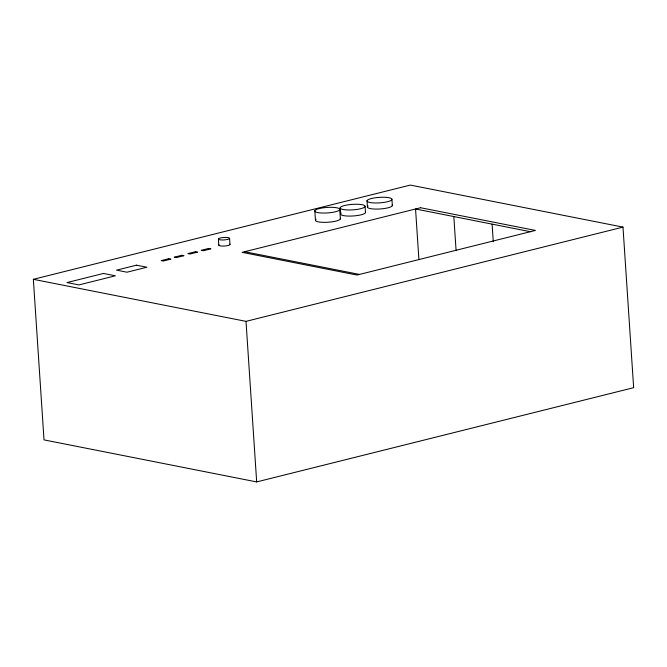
<?xml version="1.0" encoding="UTF-8"?>
<svg xmlns="http://www.w3.org/2000/svg" width="667" height="667" viewBox="0 0 667 667"><rect width="100%" height="100%" fill="white"/><g stroke="black" fill="none" stroke-linecap="round" stroke-linejoin="round"><path stroke-width="1" d="M33.35 279.315L410.33 185.076L622.986 227.113L633.65 387.685L256.67 481.924L44.014 439.887L33.35 279.315L246.006 321.361L622.986 227.113M530.382 231.699L415.549 208.996L418.909 259.571M244.656 251.717L359.488 274.42M492.104 224.129L493.272 241.679M453.827 216.567L456.095 250.625M391.946 199.558A12.54 2.76 -3.8 0 1 372.344 202.835A12.54 2.76 -3.8 0 1 374.145 197.957A12.54 2.76 -3.8 0 1 391.946 199.558L392.354 205.661M367.008 200.675L367.417 206.778M365.099 206.553A12.54 2.76 -3.8 0 1 345.498 209.83A12.54 2.76 -3.8 0 1 347.299 204.952A12.54 2.76 -3.8 0 1 365.099 206.553L365.508 212.656M340.17 207.67L340.57 213.773M339.753 209.621A12.54 2.76 -3.8 0 1 320.16 212.906A12.54 2.76 -3.8 0 1 321.953 208.021A12.54 2.76 -3.8 0 1 339.753 209.621L340.378 218.934M314.824 210.739L315.441 220.052M246.006 321.361L256.67 481.924M229.581 238.344A5.611 1.234 -3.8 0 1 221.202 239.953A5.611 1.234 -3.8 0 1 221.177 237.811A5.611 1.234 -3.8 0 1 229.581 238.344L229.99 244.447M218.392 239.061L218.793 245.164M229.79 244.139A5.611 1.234 -3.8 0 1 224.404 246.04A5.611 1.234 -3.8 0 1 218.984 244.831M392.196 204.944A12.54 2.76 -3.8 0 1 378.848 209.038A12.54 2.76 -3.8 0 1 368.109 206.028M365.349 211.948A12.54 2.76 -3.8 0 1 352.001 216.033A12.54 2.76 -3.8 0 1 341.271 213.023M340.22 218.226A12.54 2.76 -3.8 0 1 326.872 222.311A12.54 2.76 -3.8 0 1 316.133 219.31M103.477 273.453L67.034 282.558L78.939 284.917L115.383 275.805L103.477 273.453M136.468 265.174L116.542 270.152L126.955 272.211L146.882 267.234L136.468 265.174M195.439 251.717L187.902 253.602L190.028 254.019L197.565 252.134L195.439 251.717M208.788 248.416L201.242 250.308L203.377 250.725L210.914 248.841L208.788 248.416M181.866 255.269L174.329 257.162L176.455 257.579L183.992 255.694L181.866 255.269M168.709 258.721L161.172 260.605L163.298 261.03L170.835 259.146L168.709 258.721M420.577 207.737L242.138 252.351L356.978 275.054L535.409 230.44L420.577 207.737"/></g></svg>
